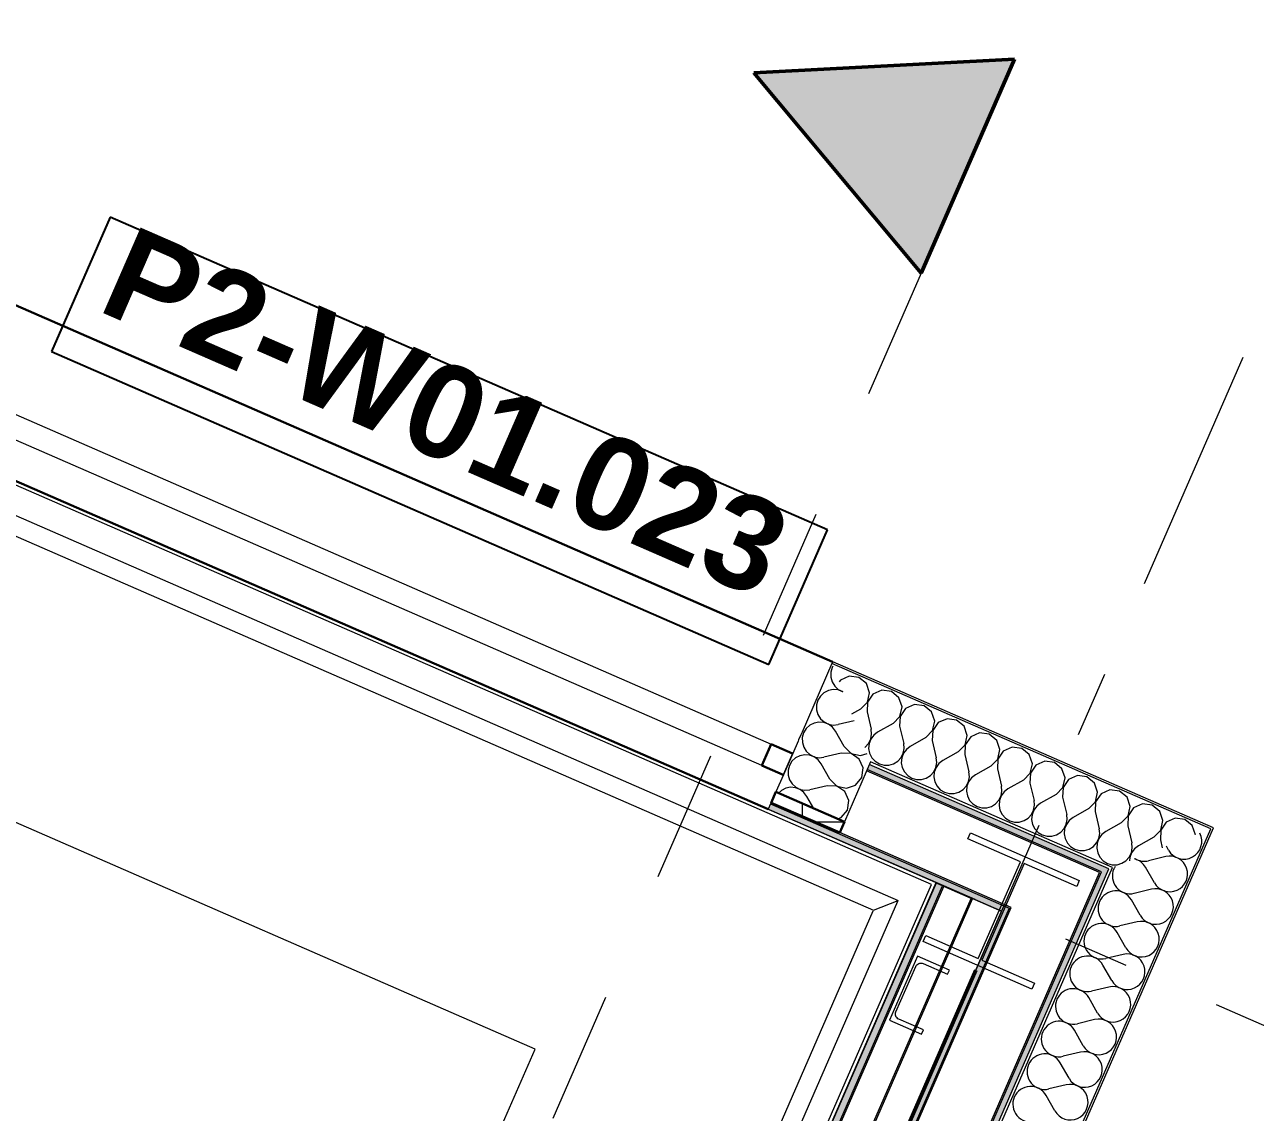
# Model space of a CAD drawing. Header units: millimetres. Extents: x -50172 to 90294, y -80883 to 25069.
# Drawn here: x 19913 to 22550, y -32083 to -29752 of the extents above; entities that cross this region are included whole.
import ezdxf
from ezdxf.enums import TextEntityAlignment as Align

# ---------------------------------------------------------------- set-up
doc = ezdxf.new("R2010")
doc.units = ezdxf.units.MM
doc.header["$MEASUREMENT"] = 0
doc.linetypes.add('Dashed', pattern=[564.444447, 282.222223, -282.222223])
doc.linetypes.add('Double Dashed', pattern=[1093.611073, 529.166651, -211.666656, 141.111112, -211.666656])
for name, color, linetype in [('A-25-M_Wall_Int', 7, 'Continuous'), ('A-95-MC_Marker_Section_P2.Marker', 7, 'Continuous'), ('COLUMN.IFC Import', 7, 'Continuous'), ('New_A-05-M_Gross_Int_Circulation', 7, 'Continuous'), ('New_A-15-MG_Structural_Grid_Phase_2', 7, 'Continuous'), ('New_A-25-M_Wall_Ext', 7, 'Continuous'), ('New_ArchiCAD Window Markers', 7, 'Continuous'), ('New_ArchiCAD Windows', 7, 'Continuous')]:
    doc.layers.add(name, color=color, linetype=linetype)
for name, color, linetype, lineweight in [('A-25-M_Wall_Int_Pen_No__1', 7, 'Continuous', 13), ('A-95-MC_Marker_Section_P2.Marker_Pen_No__1', 7, 'Continuous', 13), ('COLUMN.IFC Import_Pen_No__2', 8, 'Continuous', 15), ('New_A-25-M_Wall_Ext_Pen_No__1', 7, 'Continuous', 13), ('New_A-25-M_Wall_Int_Pen_No__1', 7, 'Continuous', 13), ('New_A-30-M_Stair_Pen_No__1', 7, 'Continuous', 13), ('New_A-95-P_Drawing_Pen_No__156', 5, 'Continuous', 50), ('New_ArchiCAD Window Markers_Pen_No__1', 7, 'Continuous', 13), ('New_ArchiCAD Window Markers_Pen_No__5', 7, 'Continuous', 25), ('New_ArchiCAD Windows_Pen_No__1', 7, 'Continuous', 13), ('New_ArchiCAD Windows_Pen_No__83', 8, 'Continuous', 20), ('New_ArchiCAD Zone Stamps_Pen_No__9', 7, 'Continuous', 13)]:
    doc.layers.add(name, color=color, linetype=linetype, lineweight=lineweight)
for name, color, linetype, lineweight, true_color in [('A-25-M_Wall_Int_Pen_No__107', 7, 'Continuous', 15, 0xa6a6a6), ('A-95-MC_Marker_Section_P2.Marker_Pen_No__25', 7, 'Continuous', 50, 0x2a2a2a), ('New_A-05-M_Gross_Int_Circulation_Pen_No__74', 7, 'Continuous', 20, 0x606060), ('New_A-15-MG_Structural_Grid_Phase_2_Pen_No__222', 7, 'Continuous', 13, 0x65af33), ('New_A-25-M_Wall_Ext_Pen_No__107', 7, 'Continuous', 15, 0xa6a6a6), ('New_A-25-M_Wall_Ext_Pen_No__43', 7, 'Continuous', 30, 0x444444), ('New_A-95-P_Drawing_Pen_No__61', 7, 'Continuous', 20, 0x6a6a6a), ('New_ArchiCAD Windows_Pen_No__23', 7, 'Continuous', 30, 0x2a2a2a), ('New_ArchiCAD Windows_Pen_No__43', 7, 'Continuous', 30, 0x444444)]:
    doc.layers.add(name, color=color, linetype=linetype, lineweight=lineweight, true_color=true_color)
doc.styles.add('GENERATED_STYLE_1', font='')
doc.styles.add('GENERATED_STYLE_3', font='')
doc.styles.add('GENERATED_STYLE_4', font='')
doc.styles.get('GENERATED_STYLE_1').set_extended_font_data('Arial', bold=True)
doc.styles.get('GENERATED_STYLE_3').set_extended_font_data('Arial')
doc.styles.get('GENERATED_STYLE_4').set_extended_font_data('Swis721 BT')
doc.linetypes.add('Double Slash', pattern='A,0,[1,EC-MA-00-01-DR-A-00365 Phase 2 Central Wing First Floor GA-S2-P161.Shx,S=15.679012,R=0,X=0,Y=0],-1975.555563,0', length=1975.555563)
pattern_1 = [(0, (0, 0), (0, 173.2051), [0, -100]), (0, (50, 86.6), (0, 173.2051), [0, -100])]

# ---------------------------------------------------------------- blocks, each defined once
blk = doc.blocks.new('Stair 05_INB 1355_38_1', base_point=(19347.6, -34179.8))
at = {"layer": 'New_A-05-M_Gross_Int_Circulation_Pen_No__74', "linetype": 'Continuous'}
for p, q in [((22006.5, -31651.4), (19420.7, -30523.9)), ((19944.1, -36381.4), (22006.5, -31651.4))]:
    blk.add_line(p, q, dxfattribs=at)
at = {"layer": 'New_ArchiCAD Zone Stamps_Pen_No__9'}
for tag, height, style, p in [('ROOM_NAME', 250, 'GENERATED_STYLE_1', (18628.8, -35511.9)), ('zoneNameLine2', 250, 'GENERATED_STYLE_1', (18440.4, -35944)), ('ROOM_NUMBER', 200, 'GENERATED_STYLE_3', (18252, -36364.7)), ('measuredAreaCode', 200, 'GENERATED_STYLE_3', (18094.9, -36724.8)), ('DUMMY_649', 200, 'GENERATED_STYLE_3', (18402.3, -36858.8)), ('DUMMY_650', 200, 'GENERATED_STYLE_3', (18891.7, -37072.2)), ('DUMMY_651', 133.3, 'GENERATED_STYLE_3', (19171, -37178.8))]:
    blk.add_attdef(tag, text='', height=height, rotation=336.4404, dxfattribs=dict(at, style=style)).set_placement(p, align=Align.TOP_LEFT)
blk = doc.blocks.new('*X340')
at = {"layer": 'New_A-25-M_Wall_Ext_Pen_No__107', "linetype": 'Continuous'}
for p, q in [((22364.4, -31520.8), (22359.8, -31512.7)), ((22358.3, -31534.8), (22321.2, -31543.5)), ((22333.9, -31590.6), (22315.1, -31557.5)), ((22327.8, -31604.6), (22290.8, -31613.4)), ((22303.5, -31660.5), (22284.7, -31627.4)), ((22297.4, -31674.5), (22260.3, -31683.2)), ((22273, -31730.3), (22254.2, -31697.2)), ((22266.9, -31744.3), (22229.9, -31753.1)), ((22242.6, -31800.2), (22223.8, -31767)), ((22236.5, -31814.1), (22199.4, -31822.9)), ((22212.1, -31870), (22193.3, -31836.9)), ((22206, -31884), (22168.9, -31892.7)), ((22181.7, -31939.8), (22162.9, -31906.7)), ((22175.6, -31953.8), (22138.5, -31962.6)), ((22151.2, -32009.7), (22132.4, -31976.6)), ((22145.1, -32023.7), (22108, -32032.4)), ((22120.8, -32079.5), (22102, -32046.4))]:
    blk.add_line(p, q, dxfattribs=at)
for centre, start, end in [((22397.5, -31502), 209.5705, 27.2167), ((22282, -31576.3), 29.5705, 75.3171), ((22312.4, -31506.5), 238.7746, 283.3103), ((22367.1, -31571.8), 209.5705, 103.3103), ((22282, -31576.3), 156.4404, 283.3103), ((22282, -31576.3), 147.5638, 156.4404), ((22251.5, -31646.2), 29.5705, 156.4404), ((22336.6, -31641.7), 209.5705, 103.3103), ((22251.5, -31646.2), 156.4404, 283.3103), ((22306.2, -31711.5), 209.5705, 103.3103), ((22221.1, -31716), 156.4404, 283.3103), ((22221.1, -31716), 29.5705, 156.4404), ((22190.6, -31785.8), 29.5705, 156.4404), ((22275.7, -31781.4), 209.5705, 103.3103), ((22190.6, -31785.8), 156.4404, 283.3103), ((22160.2, -31855.7), 29.5705, 156.4404), ((22245.2, -31851.2), 209.5705, 103.3103), ((22160.2, -31855.7), 156.4404, 283.3103), ((22214.8, -31921), 209.5705, 103.3103), ((22129.7, -31925.5), 156.4404, 283.3103), ((22129.7, -31925.5), 29.5705, 156.4404), ((22099.3, -31995.4), 29.5705, 156.4404), ((22184.3, -31990.9), 209.5705, 103.3103), ((22099.3, -31995.4), 156.4404, 283.3103), ((22068.8, -32065.2), 29.5705, 156.4404), ((22153.9, -32060.7), 209.5705, 103.3103), ((22068.8, -32065.2), 156.4404, 283.3103)]:
    blk.add_arc(centre, 38.1, start, end, dxfattribs=at)
blk = doc.blocks.new('Wall_45_1', base_point=(12413.8, -53650.9))
at = {"layer": 'New_A-25-M_Wall_Ext_Pen_No__107', "linetype": 'Continuous'}
h = blk.add_hatch(dxfattribs=at)
h.set_pattern_fill('Plaster_0001', color=256, style=0, pattern_type=2)
h.set_pattern_definition(pattern_1)
h.paths.add_polyline_path([(19460.1, -38343.2), (19464.3, -38345), (22460.8, -31473), (22454.8, -31475.4)])
at = {"layer": 'New_A-25-M_Wall_Ext_Pen_No__107', "linetype": 'Continuous', "lineweight": 0, "true_color": 0x535353}
for points in [[(22216.6, -31568.9), (19294.2, -38270.8), (19294.7, -38271), (19297, -38272), (22220.5, -31567.4)], [(22023.1, -31644.9), (19159.5, -38212.1), (19162.2, -38213.3), (22027, -31643.4)]]:
    blk.add_hatch(color=251, dxfattribs=at).paths.add_polyline_path(points)
at = {"layer": 'New_A-25-M_Wall_Ext_Pen_No__107', "linetype": 'Continuous'}
for points in [[(19297, -38272), (19308, -38276.8), (22236.3, -31561.2), (22220.5, -31567.4)], [(19148, -38207.1), (19159.5, -38212.1), (22023.1, -31644.9), (22006.6, -31651.4)]]:
    blk.add_hatch(color=256, dxfattribs=at).paths.add_polyline_path(points)
at = {"layer": 'New_A-25-M_Wall_Ext_Pen_No__1', "linetype": 'Continuous'}
for p, q in [((19460.1, -38343.2), (22454.8, -31475.4)), ((19294.2, -38270.8), (22216.6, -31568.9)), ((19297, -38272), (22220.5, -31567.4)), ((19308, -38276.8), (22236.3, -31561.2)), ((19313.5, -38279.2), (22244.2, -31558.1)), ((22023.1, -31644.9), (19159.5, -38212.1)), ((19162.2, -38213.3), (22027, -31643.4))]:
    blk.add_line(p, q, dxfattribs=at)
at = {"layer": 'New_A-25-M_Wall_Ext_Pen_No__1', "linetype": 'Continuous', "flags": 128}
for points in [[(19464.3, -38345), (22460.8, -31473)], [(22006.6, -31651.4), (19148, -38207.1)]]:
    blk.add_lwpolyline(points, dxfattribs=at)
at = {"layer": 'New_A-25-M_Wall_Ext', "color": 250, "lineweight": 50, "true_color": 0x2a2a2a}
blk.add_blockref('*X340', (0, 0), dxfattribs=at)
blk = doc.blocks.new('*X347')
at = {"layer": 'New_A-25-M_Wall_Ext_Pen_No__107', "linetype": 'Continuous'}
for p, q in [((21680.1, -31147.9), (21661.1, -31156.4)), ((21700.7, -31150.7), (21680.1, -31147.9)), ((21661.1, -31156.4), (21658.2, -31160.5)), ((21716.8, -31163.9), (21700.7, -31150.7)), ((21723.5, -31183.6), (21716.8, -31163.9)), ((21718.9, -31203.9), (21723.5, -31183.6)), ((21730.9, -31186.8), (21719.2, -31204)), ((21749.9, -31178.4), (21730.9, -31186.8)), ((21770.5, -31181.1), (21749.9, -31178.4)), ((21786.6, -31194.4), (21770.5, -31181.1)), ((21793.4, -31214.1), (21786.6, -31194.4)), ((21704.3, -31218.7), (21685.3, -31229.5)), ((21704.3, -31218.7), (21718.9, -31203.9)), ((21719.2, -31204), (21718.3, -31224.8)), ((21718.3, -31224.8), (21727, -31261.9)), ((21788.7, -31234.4), (21793.4, -31214.1)), ((21800.7, -31217.3), (21789, -31234.5)), ((21819.8, -31208.8), (21800.7, -31217.3)), ((21840.4, -31211.6), (21819.8, -31208.8)), ((21856.5, -31224.8), (21840.4, -31211.6)), ((21863.2, -31244.5), (21856.5, -31224.8)), ((21774.1, -31249.2), (21741, -31268)), ((21774.1, -31249.2), (21788.7, -31234.4)), ((21789, -31234.5), (21788.1, -31255.3)), ((21858.6, -31264.8), (21863.2, -31244.5)), ((21870.6, -31247.7), (21858.9, -31264.9)), ((21889.6, -31239.3), (21870.6, -31247.7)), ((21910.2, -31242.1), (21889.6, -31239.3)), ((21926.3, -31255.3), (21910.2, -31242.1)), ((21726.1, -31282.7), (21728, -31272.4)), ((21732.7, -31274.4), (21726.4, -31282.8)), ((21728, -31272.4), (21727, -31261.9)), ((21741, -31268), (21732.7, -31274.4)), ((21788.1, -31255.3), (21796.9, -31292.4)), ((21844, -31279.7), (21810.8, -31298.5)), ((21844, -31279.7), (21858.6, -31264.8)), ((21858.9, -31264.9), (21857.9, -31285.7)), ((21933, -31275), (21926.3, -31255.3)), ((21928.4, -31295.3), (21933, -31275)), ((21940.4, -31278.2), (21928.7, -31295.4)), ((21959.4, -31269.7), (21940.4, -31278.2)), ((21980.1, -31272.5), (21959.4, -31269.7)), ((21996.2, -31285.7), (21980.1, -31272.5)), ((21713.2, -31300.6), (21714.4, -31299.9)), ((21714.4, -31299.9), (21721.4, -31292.1)), ((21721.4, -31292.1), (21726.1, -31282.7)), ((21722.6, -31292.7), (21721.7, -31303.1)), ((21721.7, -31303.1), (21723.7, -31313.4)), ((21726.4, -31282.8), (21722.6, -31292.7)), ((21795.9, -31313.2), (21797.8, -31302.8)), ((21802.5, -31304.9), (21796.2, -31313.3)), ((21797.8, -31302.8), (21796.9, -31292.4)), ((21810.8, -31298.5), (21802.5, -31304.9)), ((21857.9, -31285.7), (21866.7, -31322.8)), ((21913.8, -31310.1), (21928.4, -31295.3)), ((21928.7, -31295.4), (21927.8, -31316.2)), ((22002.9, -31305.4), (21996.2, -31285.7)), ((21998.3, -31325.7), (22002.9, -31305.4)), ((22029.3, -31300.2), (22010.3, -31308.6)), ((22049.9, -31303), (22029.3, -31300.2)), ((22066, -31316.2), (22049.9, -31303)), ((21723.7, -31313.4), (21728.5, -31322.8)), ((21728.5, -31322.8), (21735.6, -31330.6)), ((21735.6, -31330.6), (21744.6, -31336.1)), ((21775.3, -31335.9), (21784.2, -31330.4)), ((21784.2, -31330.4), (21791.3, -31322.6)), ((21791.3, -31322.6), (21795.9, -31313.2)), ((21792.5, -31323.1), (21791.6, -31333.6)), ((21796.2, -31313.3), (21792.5, -31323.1)), ((21867.7, -31333.3), (21866.7, -31322.8)), ((21880.7, -31328.9), (21872.3, -31335.3)), ((21913.8, -31310.1), (21880.7, -31328.9)), ((21927.8, -31316.2), (21936.5, -31353.3)), ((21983.6, -31340.6), (21998.3, -31325.7)), ((21998.5, -31325.9), (21997.6, -31346.7)), ((22010.3, -31308.6), (21998.5, -31325.9)), ((22072.7, -31335.9), (22066, -31316.2)), ((22099.1, -31330.6), (22080.1, -31339.1)), ((22119.7, -31333.4), (22099.1, -31330.6)), ((21744.6, -31336.1), (21754.7, -31338.9)), ((21754.7, -31338.9), (21765.2, -31338.8)), ((21765.2, -31338.8), (21775.3, -31335.9)), ((21791.6, -31333.6), (21793.6, -31343.9)), ((21793.6, -31343.9), (21798.3, -31353.3)), ((21798.3, -31353.3), (21805.4, -31361)), ((21854.1, -31360.8), (21861.1, -31353)), ((21861.1, -31353), (21865.8, -31343.6)), ((21862.3, -31353.6), (21861.4, -31364)), ((21866.1, -31343.7), (21862.3, -31353.6)), ((21865.8, -31343.6), (21867.7, -31333.3)), ((21872.3, -31335.3), (21866.1, -31343.7)), ((21937.5, -31363.7), (21936.5, -31353.3)), ((21983.6, -31340.6), (21950.5, -31359.4)), ((21997.6, -31346.7), (22006.4, -31383.7)), ((22053.5, -31371), (22068.1, -31356.2)), ((22068.4, -31356.3), (22067.4, -31377.1)), ((22068.1, -31356.2), (22072.7, -31335.9)), ((22080.1, -31339.1), (22068.4, -31356.3)), ((22135.8, -31346.6), (22119.7, -31333.4)), ((22142.6, -31366.3), (22135.8, -31346.6)), ((21805.4, -31361), (21814.4, -31366.5)), ((21814.4, -31366.5), (21824.5, -31369.3)), ((21824.5, -31369.3), (21835, -31369.3)), ((21835, -31369.3), (21845.1, -31366.4)), ((21845.1, -31366.4), (21854.1, -31360.8)), ((21861.4, -31364), (21863.4, -31374.4)), ((21863.4, -31374.4), (21868.2, -31383.7)), ((21868.2, -31383.7), (21875.3, -31391.5)), ((21923.9, -31391.3), (21931, -31383.5)), ((21931, -31383.5), (21935.6, -31374.1)), ((21932.2, -31384), (21931.3, -31394.5)), ((21935.9, -31374.2), (21932.2, -31384)), ((21935.6, -31374.1), (21937.5, -31363.7)), ((21942.2, -31365.8), (21935.9, -31374.2)), ((21950.5, -31359.4), (21942.2, -31365.8)), ((22007.4, -31394.2), (22006.4, -31383.7)), ((22053.5, -31371), (22020.3, -31389.8)), ((22067.4, -31377.1), (22076.2, -31414.2)), ((22137.9, -31386.6), (22142.6, -31366.3)), ((22149.9, -31369.6), (22138.2, -31386.8)), ((22169, -31361.1), (22149.9, -31369.6)), ((22189.6, -31363.9), (22169, -31361.1)), ((22205.7, -31377.1), (22189.6, -31363.9)), ((22212.4, -31396.8), (22205.7, -31377.1)), ((21875.3, -31391.5), (21884.2, -31397)), ((21884.2, -31397), (21894.4, -31399.8)), ((21894.4, -31399.8), (21904.9, -31399.7)), ((21904.9, -31399.7), (21915, -31396.8)), ((21915, -31396.8), (21923.9, -31391.3)), ((21931.3, -31394.5), (21933.3, -31404.8)), ((21933.3, -31404.8), (21938, -31414.2)), ((22000.8, -31413.9), (22005.5, -31404.5)), ((22005.7, -31404.6), (22002, -31414.5)), ((22005.5, -31404.5), (22007.4, -31394.2)), ((22012, -31396.2), (22005.7, -31404.6)), ((22020.3, -31389.8), (22012, -31396.2)), ((22123.3, -31401.5), (22090.2, -31420.3)), ((22123.3, -31401.5), (22137.9, -31386.6)), ((22138.2, -31386.8), (22137.3, -31407.6)), ((22137.3, -31407.6), (22146.1, -31444.6)), ((22207.8, -31417.1), (22212.4, -31396.8)), ((22219.8, -31400), (22208.1, -31417.2)), ((22238.8, -31391.5), (22219.8, -31400)), ((22259.4, -31394.3), (22238.8, -31391.5)), ((22275.5, -31407.5), (22259.4, -31394.3)), ((22282.2, -31427.2), (22275.5, -31407.5)), ((21938, -31414.2), (21945.1, -31421.9)), ((21945.1, -31421.9), (21954.1, -31427.4)), ((21954.1, -31427.4), (21964.2, -31430.2)), ((21964.2, -31430.2), (21974.7, -31430.2)), ((21974.7, -31430.2), (21984.8, -31427.3)), ((21984.8, -31427.3), (21993.7, -31421.7)), ((21993.7, -31421.7), (22000.8, -31413.9)), ((22002, -31414.5), (22001.1, -31424.9)), ((22001.1, -31424.9), (22003.1, -31435.3)), ((22003.1, -31435.3), (22007.8, -31444.6)), ((22070.6, -31444.4), (22075.3, -31435)), ((22075.6, -31435.1), (22071.8, -31444.9)), ((22075.3, -31435), (22077.2, -31424.6)), ((22081.8, -31426.7), (22075.6, -31435.1)), ((22077.2, -31424.6), (22076.2, -31414.2)), ((22090.2, -31420.3), (22081.8, -31426.7)), ((22193.2, -31431.9), (22160, -31450.7)), ((22193.2, -31431.9), (22207.8, -31417.1)), ((22208.1, -31417.2), (22207.1, -31438)), ((22207.1, -31438), (22215.9, -31475.1)), ((22277.6, -31447.5), (22282.2, -31427.2)), ((22289.6, -31430.5), (22277.9, -31447.7)), ((22308.6, -31422), (22289.6, -31430.5)), ((22329.3, -31424.8), (22308.6, -31422)), ((22345.4, -31438), (22329.3, -31424.8)), ((22352.1, -31457.7), (22345.4, -31438)), ((22007.8, -31444.6), (22015, -31452.4)), ((22015, -31452.4), (22023.9, -31457.9)), ((22023.9, -31457.9), (22034, -31460.7)), ((22034, -31460.7), (22044.6, -31460.7)), ((22044.6, -31460.7), (22054.7, -31457.7)), ((22054.7, -31457.7), (22063.6, -31452.2)), ((22063.6, -31452.2), (22070.6, -31444.4)), ((22071.8, -31444.9), (22070.9, -31455.4)), ((22070.9, -31455.4), (22072.9, -31465.7)), ((22145.1, -31465.4), (22147, -31455.1)), ((22151.7, -31457.1), (22145.4, -31465.6)), ((22147, -31455.1), (22146.1, -31444.6)), ((22160, -31450.7), (22151.7, -31457.1)), ((22263, -31462.4), (22229.9, -31481.2)), ((22263, -31462.4), (22277.6, -31447.5)), ((22277.9, -31447.7), (22277, -31468.5)), ((22347.5, -31478), (22352.1, -31457.7)), ((22359.5, -31460.9), (22347.7, -31478.1)), ((22378.5, -31452.4), (22359.5, -31460.9)), ((22399.1, -31455.2), (22378.5, -31452.4)), ((22415.2, -31468.4), (22399.1, -31455.2)), ((22072.9, -31465.7), (22077.7, -31475.1)), ((22077.7, -31475.1), (22084.8, -31482.8)), ((22084.8, -31482.8), (22093.8, -31488.3)), ((22093.8, -31488.3), (22103.9, -31491.2)), ((22114.4, -31491.1), (22124.5, -31488.2)), ((22124.5, -31488.2), (22133.4, -31482.6)), ((22133.4, -31482.6), (22140.5, -31474.8)), ((22140.5, -31474.8), (22145.1, -31465.4)), ((22141.7, -31475.4), (22140.8, -31485.9)), ((22140.8, -31485.9), (22142.8, -31496.2)), ((22145.4, -31465.6), (22141.7, -31475.4)), ((22215, -31495.9), (22216.9, -31485.5)), ((22221.5, -31487.6), (22215.3, -31496)), ((22216.9, -31485.5), (22215.9, -31475.1)), ((22229.9, -31481.2), (22221.5, -31487.6)), ((22277, -31468.5), (22285.7, -31505.5)), ((22332.8, -31492.8), (22347.5, -31478)), ((22347.7, -31478.1), (22346.8, -31498.9)), ((22421.9, -31488.1), (22415.2, -31468.4)), ((22421.9, -31488.3), (22421.9, -31488.1)), ((22103.9, -31491.2), (22114.4, -31491.1)), ((22142.8, -31496.2), (22147.5, -31505.6)), ((22147.5, -31505.6), (22154.6, -31513.3)), ((22154.6, -31513.3), (22163.6, -31518.8)), ((22194.3, -31518.7), (22203.2, -31513.1)), ((22203.2, -31513.1), (22210.3, -31505.3)), ((22210.3, -31505.3), (22215, -31495.9)), ((22211.5, -31505.8), (22210.6, -31516.3)), ((22210.6, -31516.3), (22212.6, -31526.6)), ((22215.3, -31496), (22211.5, -31505.8)), ((22284.8, -31526.3), (22286.7, -31516)), ((22286.7, -31516), (22285.7, -31505.5)), ((22299.7, -31511.6), (22291.4, -31518)), ((22332.8, -31492.8), (22299.7, -31511.6)), ((22346.8, -31498.9), (22350.9, -31516.2)), ((22163.6, -31518.8), (22173.7, -31521.6)), ((22173.7, -31521.6), (22184.2, -31521.6)), ((22184.2, -31521.6), (22194.3, -31518.7)), ((22212.6, -31526.6), (22217.4, -31536)), ((22217.4, -31536), (22224.5, -31543.7)), ((22224.5, -31543.7), (22233.4, -31549.2)), ((22264.2, -31549.1), (22273.1, -31543.5)), ((22273.1, -31543.5), (22280.1, -31535.8)), ((22280.1, -31535.8), (22284.8, -31526.3)), ((22281.4, -31536.3), (22280.7, -31543.8)), ((22285.1, -31526.5), (22281.4, -31536.3)), ((22291.4, -31518), (22285.1, -31526.5)), ((22233.4, -31549.2), (22243.6, -31552.1)), ((22243.6, -31552.1), (22254.1, -31552)), ((22254.1, -31552), (22264.2, -31549.1))]:
    blk.add_line(p, q, dxfattribs=at)
blk = doc.blocks.new('*X351')
at = {"layer": 'New_A-25-M_Wall_Ext_Pen_No__107', "linetype": 'Continuous'}
for p, q in [((21643.3, -31129.8), (21640.4, -31139.9)), ((21640.4, -31139.9), (21640.5, -31150.4)), ((21645, -31126.9), (21643.3, -31129.8)), ((21640.5, -31150.4), (21643.4, -31160.5)), ((21643.4, -31160.5), (21648.9, -31169.4)), ((21648.9, -31169.4), (21656.7, -31176.5)), ((21612.8, -31199.6), (21610, -31209.8)), ((21618.3, -31190.7), (21612.8, -31199.6)), ((21626, -31183.6), (21618.3, -31190.7)), ((21635.4, -31178.8), (21626, -31183.6)), ((21645.7, -31176.8), (21635.4, -31178.8)), ((21656.2, -31177.7), (21645.7, -31176.8)), ((21666, -31181.5), (21656.2, -31177.7)), ((21656.7, -31176.5), (21666.1, -31181.2)), ((21666.6, -31181.9), (21666, -31181.5)), ((21666.1, -31181.2), (21666.3, -31181.2)), ((21610, -31209.8), (21610, -31220.3)), ((21610, -31220.3), (21612.9, -31230.4)), ((21595.6, -31253.4), (21587.8, -31260.5)), ((21605, -31248.7), (21595.6, -31253.4)), ((21615.3, -31246.7), (21605, -31248.7)), ((21612.9, -31230.4), (21618.5, -31239.3)), ((21625.7, -31247.6), (21615.3, -31246.7)), ((21618.5, -31239.3), (21626.3, -31246.3)), ((21635.6, -31251.3), (21625.7, -31247.6)), ((21626.3, -31246.3), (21635.7, -31251)), ((21644, -31257.6), (21635.6, -31251.3)), ((21635.7, -31251), (21646, -31252.9)), ((21646, -31252.9), (21656.5, -31251.9)), ((21690.9, -31243.8), (21656.5, -31251.9)), ((21582.3, -31269.5), (21579.5, -31279.6)), ((21579.5, -31279.6), (21579.6, -31290.1)), ((21587.8, -31260.5), (21582.3, -31269.5)), ((21650.4, -31265.9), (21644, -31257.6)), ((21669.2, -31299), (21650.4, -31265.9)), ((21579.6, -31290.1), (21582.5, -31300.2)), ((21582.5, -31300.2), (21588, -31309.1)), ((21669.2, -31299), (21684, -31313.6)), ((21557.4, -31330.4), (21551.9, -31339.3)), ((21565.1, -31323.2), (21557.4, -31330.4)), ((21574.5, -31318.5), (21565.1, -31323.2)), ((21584.8, -31316.5), (21574.5, -31318.5)), ((21595.3, -31317.4), (21584.8, -31316.5)), ((21588, -31309.1), (21595.8, -31316.2)), ((21605.1, -31321.1), (21595.3, -31317.4)), ((21595.8, -31316.2), (21605.2, -31320.8)), ((21613.6, -31327.4), (21605.1, -31321.1)), ((21605.2, -31320.8), (21615.6, -31322.8)), ((21619.9, -31335.7), (21613.6, -31327.4)), ((21615.6, -31322.8), (21626, -31321.8)), ((21663.1, -31313), (21626, -31321.8)), ((21683.9, -31313.9), (21663.1, -31313)), ((21701.1, -31325.7), (21683.9, -31313.9)), ((21684, -31313.6), (21704.3, -31318.3)), ((21709.6, -31344.7), (21701.1, -31325.7)), ((21704.3, -31318.3), (21718.3, -31313.5)), ((21551.9, -31339.3), (21549.1, -31349.4)), ((21549.1, -31349.4), (21549.1, -31359.9)), ((21638.7, -31368.9), (21619.9, -31335.7)), ((21706.8, -31365.3), (21709.6, -31344.7)), ((21549.1, -31359.9), (21552, -31370)), ((21552, -31370), (21557.6, -31379)), ((21557.6, -31379), (21565.4, -31386)), ((21632.7, -31382.8), (21595.6, -31391.6)), ((21653.5, -31383.8), (21632.7, -31382.8)), ((21638.7, -31368.9), (21653.6, -31383.5)), ((21670.7, -31395.5), (21653.5, -31383.8)), ((21653.6, -31383.5), (21673.9, -31388.1)), ((21673.9, -31388.1), (21693.6, -31381.4)), ((21693.6, -31381.4), (21706.8, -31365.3)), ((21534.7, -31393.1), (21528.5, -31398.7)), ((21544, -31388.3), (21534.7, -31393.1)), ((21554.4, -31386.3), (21544, -31388.3)), ((21564.8, -31387.2), (21554.4, -31386.3)), ((21574.7, -31391), (21564.8, -31387.2)), ((21565.4, -31386), (21574.8, -31390.7)), ((21583.1, -31397.2), (21574.7, -31391)), ((21574.8, -31390.7), (21585.1, -31392.6)), ((21589.5, -31405.6), (21583.1, -31397.2)), ((21585.1, -31392.6), (21595.6, -31391.6)), ((21604.4, -31431.8), (21589.5, -31405.6)), ((21679.1, -31414.5), (21670.7, -31395.5)), ((21663.1, -31451.2), (21676.3, -31435.1)), ((21676.3, -31435.1), (21679.1, -31414.5)), ((21655.2, -31454), (21663.1, -31451.2))]:
    blk.add_line(p, q, dxfattribs=at)
blk = doc.blocks.new('Window 19_6')
at = {"layer": 'New_ArchiCAD Windows_Pen_No__1', "linetype": 'Continuous'}
for p, q in [((-961.5, 0), (-961.5, -50)), ((-961.5, 0), (-961.5, -50)), ((961.5, 0), (961.5, -50)), ((961.5, 0), (961.5, -50))]:
    blk.add_line(p, q, dxfattribs=at)
at = {"layer": 'New_ArchiCAD Windows_Pen_No__23', "linetype": 'Continuous'}
for p, q in [((-961.5, 214.5), (961.5, 214.5)), ((-961.5, -130.5), (961.5, -130.5))]:
    blk.add_line(p, q, dxfattribs=at)
at = {"layer": 'New_ArchiCAD Windows_Pen_No__43', "linetype": 'Continuous'}
for p, q in [((-961.5, 0), (-911.5, 0)), ((-911.5, 0), (-911.5, -50)), ((911.5, -50), (911.5, 0)), ((911.5, 0), (961.5, 0)), ((-911.5, -50), (-961.5, -50)), ((961.5, -50), (911.5, -50))]:
    blk.add_line(p, q, dxfattribs=at)
at = {"layer": 'New_ArchiCAD Windows_Pen_No__83', "linetype": 'Continuous'}
for p, q in [((-911.5, 0), (911.5, 0)), ((911.5, -50), (-911.5, -50))]:
    blk.add_line(p, q, dxfattribs=at)
blk = doc.blocks.new('Window Stamp 18')
at = {"layer": 'New_ArchiCAD Window Markers_Pen_No__5', "linetype": 'Continuous'}
for p, q in [((838.5, -285), (-838.5, -285)), ((-838.5, -285), (-838.5, -599.3)), ((838.5, -285), (-838.5, -285)), ((838.5, -599.3), (838.5, -285)), ((-838.5, -599.3), (838.5, -599.3))]:
    blk.add_line(p, q, dxfattribs=at)
at = {"layer": 'New_ArchiCAD Window Markers_Pen_No__1', "style": 'GENERATED_STYLE_1'}
blk.add_attdef('AC_WIDO_ID', text='', height=200, rotation=180, dxfattribs=at).set_placement((762.3, -219.9), align=Align.BOTTOM_LEFT)
blk = doc.blocks.new('Wall_46_1', base_point=(22006.6, -31651.4))
at = {"layer": 'New_A-25-M_Wall_Ext', "linetype": 'Continuous', "lineweight": 0, "true_color": 0x000000}
h = blk.add_hatch(dxfattribs=at)
h.set_pattern_fill('Rigid_Insulation_0001', color=178, style=0, pattern_type=2)
h.set_pattern_definition([(0, (0, 0), (0, 130), []), (90, (0, 0), (-130, 0), [])])
h.paths.add_polyline_path([(21512.9, -31419.2), (21659.6, -31483.2), (21669.6, -31460.2), (21522.9, -31396.3)])
at = {"layer": 'New_A-25-M_Wall_Ext_Pen_No__107', "linetype": 'Continuous'}
h = blk.add_hatch(dxfattribs=at)
h.set_pattern_fill('Plaster_0001', color=256, style=0, pattern_type=2)
h.set_pattern_definition(pattern_1)
h.paths.add_polyline_path([(21642.8, -31121.3), (22454.8, -31475.4), (22460.8, -31473), (21644.6, -31117.2)])
at = {"layer": 'New_A-25-M_Wall_Ext_Pen_No__107', "linetype": 'Continuous', "lineweight": 0, "true_color": 0x535353}
for points in [[(21718.3, -31348.4), (21717.1, -31351.2), (22216.6, -31568.9), (22220.5, -31567.4)], [(21512.9, -31419.2), (21511.7, -31421.9), (22023.1, -31644.9), (22027, -31643.4)]]:
    blk.add_hatch(color=251, dxfattribs=at).paths.add_polyline_path(points)
at = {"layer": 'New_A-25-M_Wall_Ext_Pen_No__107', "linetype": 'Continuous'}
for points in [[(21723.1, -31337.4), (21718.3, -31348.4), (22220.5, -31567.4), (22236.3, -31561.2)], [(21511.7, -31421.9), (21506.7, -31433.4), (22006.6, -31651.4), (22023.1, -31644.9)]]:
    blk.add_hatch(color=256, dxfattribs=at).paths.add_polyline_path(points)
at = {"layer": 'New_A-25-M_Wall_Ext_Pen_No__1', "linetype": 'Continuous'}
for p, q in [((21642.8, -31121.3), (21578.9, -31268)), ((21642.8, -31121.3), (21578.9, -31268)), ((21644.6, -31117.2), (21642.8, -31121.3)), ((22454.8, -31475.4), (21642.8, -31121.3)), ((21576.5, -31273.5), (21571.7, -31284.5)), ((21576.5, -31273.5), (21571.7, -31284.5)), ((21578.9, -31268), (21576.5, -31273.5)), ((21578.9, -31268), (21576.5, -31273.5)), ((21570.5, -31287.2), (21558.9, -31313.8)), ((21570.5, -31287.2), (21558.9, -31313.8)), ((21571.7, -31284.5), (21570.5, -31287.2)), ((21571.7, -31284.5), (21570.5, -31287.2)), ((21558.9, -31313.8), (21538.9, -31359.6)), ((21558.9, -31313.8), (21538.9, -31359.6)), ((21725.5, -31331.9), (21669.6, -31460.2)), ((22244.2, -31558.1), (21725.5, -31331.9)), ((22216.6, -31568.9), (21717.1, -31351.2)), ((22220.5, -31567.4), (21718.3, -31348.4)), ((22236.3, -31561.2), (21723.1, -31337.4)), ((21538.9, -31359.6), (21522.9, -31396.3)), ((21538.9, -31359.6), (21522.9, -31396.3)), ((21511.7, -31421.9), (21506.7, -31433.4)), ((21512.9, -31419.2), (21511.7, -31421.9)), ((21511.7, -31421.9), (22023.1, -31644.9)), ((22027, -31643.4), (21659.6, -31483.2))]:
    blk.add_line(p, q, dxfattribs=at)
at = {"layer": 'New_A-25-M_Wall_Ext_Pen_No__1', "linetype": 'Continuous', "flags": 128}
for points in [[(22460.8, -31473), (21644.6, -31117.2)], [(21506.7, -31433.4), (22006.6, -31651.4)]]:
    blk.add_lwpolyline(points, dxfattribs=at)
at = {"layer": 'New_A-25-M_Wall_Ext_Pen_No__43', "linetype": 'Continuous'}
for p, q in [((21512.9, -31419.2), (21522.9, -31396.3)), ((21522.9, -31396.3), (21669.6, -31460.2)), ((21659.6, -31483.2), (21512.9, -31419.2)), ((21669.6, -31460.2), (21659.6, -31483.2))]:
    blk.add_line(p, q, dxfattribs=at)
at = {"layer": 'New_A-25-M_Wall_Ext', "color": 250, "lineweight": 50, "true_color": 0x2a2a2a}
for name in ['*X351', '*X347']:
    blk.add_blockref(name, (0, 0), dxfattribs=at)
at = {"layer": 'New_ArchiCAD Window Markers'}
ref = blk.add_blockref('Window Stamp 18', (20625.4, -31049.1), dxfattribs=dict(at, rotation=156.4404115839876))
ref.add_attrib('AC_WIDO_ID', 'P2-W01.023', dxfattribs={"layer": 'New_ArchiCAD Window Markers_Pen_No__1', "color": 7, "height": 200, "rotation": 336.4404, "style": 'GENERATED_STYLE_1'}).set_placement((20040.5, -30417.9), align=Align.BOTTOM_LEFT)
at = {"layer": 'New_ArchiCAD Windows', "color": 251, "linetype": 'Continuous', "lineweight": 20, "true_color": 0x606060, "zscale": 1000, "rotation": 336.4404115839876}
blk.add_blockref('Window 19_6', (20677.5, -30929.5), dxfattribs=at)
blk = doc.blocks.new('Wall_223_1', base_point=(19349, -37577))
at = {"layer": 'A-25-M_Wall_Int_Pen_No__107', "linetype": 'Continuous'}
blk.add_hatch(color=256, dxfattribs=at).paths.add_polyline_path([(19284.8, -37549), (21880, -31597.4), (21866.2, -31591.4), (19271.1, -37543)])
at = {"layer": 'A-25-M_Wall_Int_Pen_No__107', "linetype": 'Continuous', "lineweight": 0, "true_color": 0x535353}
for points in [[(19287.6, -37550.2), (21882.7, -31598.6), (21880, -31597.4), (19284.8, -37549)], [(21554.8, -32510.8), (21557.6, -32512), (21944.2, -31625.4), (21941.4, -31624.2)]]:
    blk.add_hatch(color=251, dxfattribs=at).paths.add_polyline_path(points)
at = {"layer": 'A-25-M_Wall_Int_Pen_No__1', "linetype": 'Continuous'}
for p, q in [((19284.8, -37549), (21880, -31597.4)), ((19287.6, -37550.2), (21882.7, -31598.6)), ((21554.8, -32510.8), (21941.4, -31624.2))]:
    blk.add_line(p, q, dxfattribs=at)
at = {"layer": 'A-25-M_Wall_Int_Pen_No__1', "linetype": 'Continuous', "flags": 128}
for points in [[(21866.2, -31591.4), (19271.1, -37543)], [(21880, -31597.4), (21866.2, -31591.4)], [(21882.7, -31598.6), (21880, -31597.4)], [(21941.4, -31624.2), (21882.7, -31598.6)], [(21557.6, -32512), (21944.2, -31625.4)], [(21944.2, -31625.4), (21941.4, -31624.2)]]:
    blk.add_lwpolyline(points, dxfattribs=at)
blk = doc.blocks.new('Stair 6')
at = {"layer": 'New_A-30-M_Stair_Pen_No__1', "linetype": 'Continuous'}
for p, q in [((-8, 1592.949), (-8, 4868)), ((-8, 4868), (2654, 4868)), ((0, 1590), (0, 4860)), ((0, 4860), (2646, 4860)), ((637.5, 1355), (637.5, 4197.5)), ((637.5, 4197.5), (2008.5, 4197.5))]:
    blk.add_line(p, q, dxfattribs=at)
blk = doc.blocks.new('Column 94')
at = {"layer": 'COLUMN.IFC Import_Pen_No__2', "linetype": 'Continuous'}
for p, q in [((-127.3, 127.05), (127.3, 127.05)), ((-127.3, 112.85), (-127.3, 127.05)), ((-4.3, 112.85), (-127.3, 112.85)), ((-4.3, -112.85), (-4.3, 112.85)), ((4.3, 112.85), (4.3, -112.85)), ((127.3, 112.85), (4.3, 112.85)), ((127.3, 127.05), (127.3, 112.85)), ((-127.3, -112.85), (-4.3, -112.85)), ((-127.3, -127.05), (-127.3, -112.85)), ((127.3, -127.05), (-127.3, -127.05)), ((4.3, -112.85), (127.3, -112.85)), ((127.3, -112.85), (127.3, -127.05))]:
    blk.add_line(p, q, dxfattribs=at)
blk = doc.blocks.new('Standard grid marker_37')
at = {"layer": 'New_A-15-MG_Structural_Grid_Phase_2_Pen_No__222', "linetype": 'Double Dashed'}
blk.add_line((20268.4, 0), (27450.4, 0), dxfattribs=at)
at = {"layer": 'New_A-15-MG_Structural_Grid_Phase_2_Pen_No__222', "style": 'GENERATED_STYLE_4'}
for tag, p in [('AC_MarkerText_1_0', (-500, 36.5)), ('AC_MarkerText_1_1', (27950.4, 36.5))]:
    blk.add_attdef(tag, text='', height=350, rotation=270, dxfattribs=at).set_placement(p, align=Align.MIDDLE_CENTER)
blk = doc.blocks.new('Standard grid marker_39')
at = {"layer": 'New_A-15-MG_Structural_Grid_Phase_2_Pen_No__222', "linetype": 'Double Dashed'}
blk.add_line((1000, 0), (47486.2, 0), dxfattribs=at)
at = {"layer": 'New_A-15-MG_Structural_Grid_Phase_2_Pen_No__222', "style": 'GENERATED_STYLE_4'}
for tag, p in [('AC_MarkerText_1_0', (-500, 43.3)), ('AC_MarkerText_1_1', (48986.2, 43.3))]:
    blk.add_attdef(tag, text='', height=350, rotation=180, dxfattribs=at).set_placement(p, align=Align.MIDDLE_CENTER)
blk = doc.blocks.new('Cutting Plane_2_1', base_point=(21934.2, -30055.5))
at = {"layer": 'A-95-MC_Marker_Section_P2.Marker_Pen_No__25', "linetype": 'Continuous'}
blk.add_hatch(color=256, dxfattribs=at).paths.add_polyline_path([(22034.2, -29826.4), (21834.3, -30284.7), (21475.9, -29855.7)])
at = {"layer": 'A-95-MC_Marker_Section_P2.Marker_Pen_No__1', "linetype": 'Dashed'}
blk.add_line((21834.3, -30284.7), (9757.7, -57980.2), dxfattribs=at)
at = {"layer": 'A-95-MC_Marker_Section_P2.Marker_Pen_No__25', "linetype": 'Continuous'}
for p, q in [((21475.9, -29855.7), (22034.2, -29826.4)), ((22034.2, -29826.4), (21834.3, -30284.7)), ((21834.3, -30284.7), (21475.9, -29855.7))]:
    blk.add_line(p, q, dxfattribs=at)

msp = doc.modelspace()

# ---------------------------------------------------------------- linework, layer by layer
at = {"layer": 'New_A-25-M_Wall_Int_Pen_No__1', "linetype": 'Continuous'}
for p, q in [((19448.1, -30609.9), (21784.7, -31628.8)), ((19468.7, -30662.6), (21732.1, -31649.5)), ((19873.6, -36011.6), (21784.2, -31630)), ((21732.1, -31649.5), (21784.7, -31628.8)), ((19821, -36032.3), (21731.6, -31650.7))]:
    msp.add_line(p, q, dxfattribs=at)
at = {"layer": 'New_A-95-P_Drawing_Pen_No__156', "linetype": 'Double Slash', "flags": 128}
msp.add_lwpolyline([(21951.4, -31778), (20248.2, -35683.9)], dxfattribs=at)
at = {"layer": 'New_A-95-P_Drawing_Pen_No__61', "linetype": 'Continuous', "flags": 128}
msp.add_lwpolyline([(21835.1, -31915.2), (21839.1, -31906), (21786.3, -31883.1, -0.414214), (21780.1, -31867.3), (21822.5, -31770.1, -0.414214), (21838.3, -31763.9), (21891, -31786.9), (21895, -31777.7), (21826.3, -31747.7), (21766.3, -31885.2)], format="xyb", close=True, dxfattribs=at)

# ---------------------------------------------------------------- block references
at = {"layer": 'A-25-M_Wall_Int', "color": 250, "lineweight": 50, "true_color": 0x2a2a2a}
msp.add_blockref('Wall_223_1', (19349, -37577), dxfattribs=at)
at = {"layer": 'A-95-MC_Marker_Section_P2.Marker'}
msp.add_blockref('Cutting Plane_2_1', (21934.2, -30055.5), dxfattribs=at)
at = {"layer": 'COLUMN.IFC Import', "linetype": 'Continuous', "zscale": 1000, "rotation": 336.4404115839877}
msp.add_blockref('Column 94', (22005.7, -31651.2), dxfattribs=at)
at = {"layer": 'New_A-05-M_Gross_Int_Circulation', "linetype": 'Continuous'}
msp.add_blockref('Stair 05_INB 1355_38_1', (19347.6, -34179.8), dxfattribs=at)
at = {"layer": 'New_A-15-MG_Structural_Grid_Phase_2', "color": 8, "linetype": 'Continuous', "lineweight": 15, "zscale": 1000}
for name, p, rotation in [('Standard grid marker_39', (26876.4, -33774.9), 156.4404115839929), ('Standard grid marker_37', (12025.6, -54541), 66.44041158399293)]:
    msp.add_blockref(name, p, dxfattribs=dict(at, rotation=rotation))
at = {"layer": 'New_A-25-M_Wall_Ext', "color": 250, "lineweight": 50, "true_color": 0x2a2a2a}
for name, p in [('Wall_46_1', (22006.6, -31651.4)), ('Wall_45_1', (12413.8, -53650.9))]:
    msp.add_blockref(name, p, dxfattribs=at)
at = {"layer": 'New_A-30-M_Stair_Pen_No__1', "linetype": 'Continuous', "xscale": -1, "zscale": 1000, "rotation": 336.4404115839951}
msp.add_blockref('Stair 6', (19913.6, -36049.4), dxfattribs=at)

doc.saveas('drawing.dxf')
